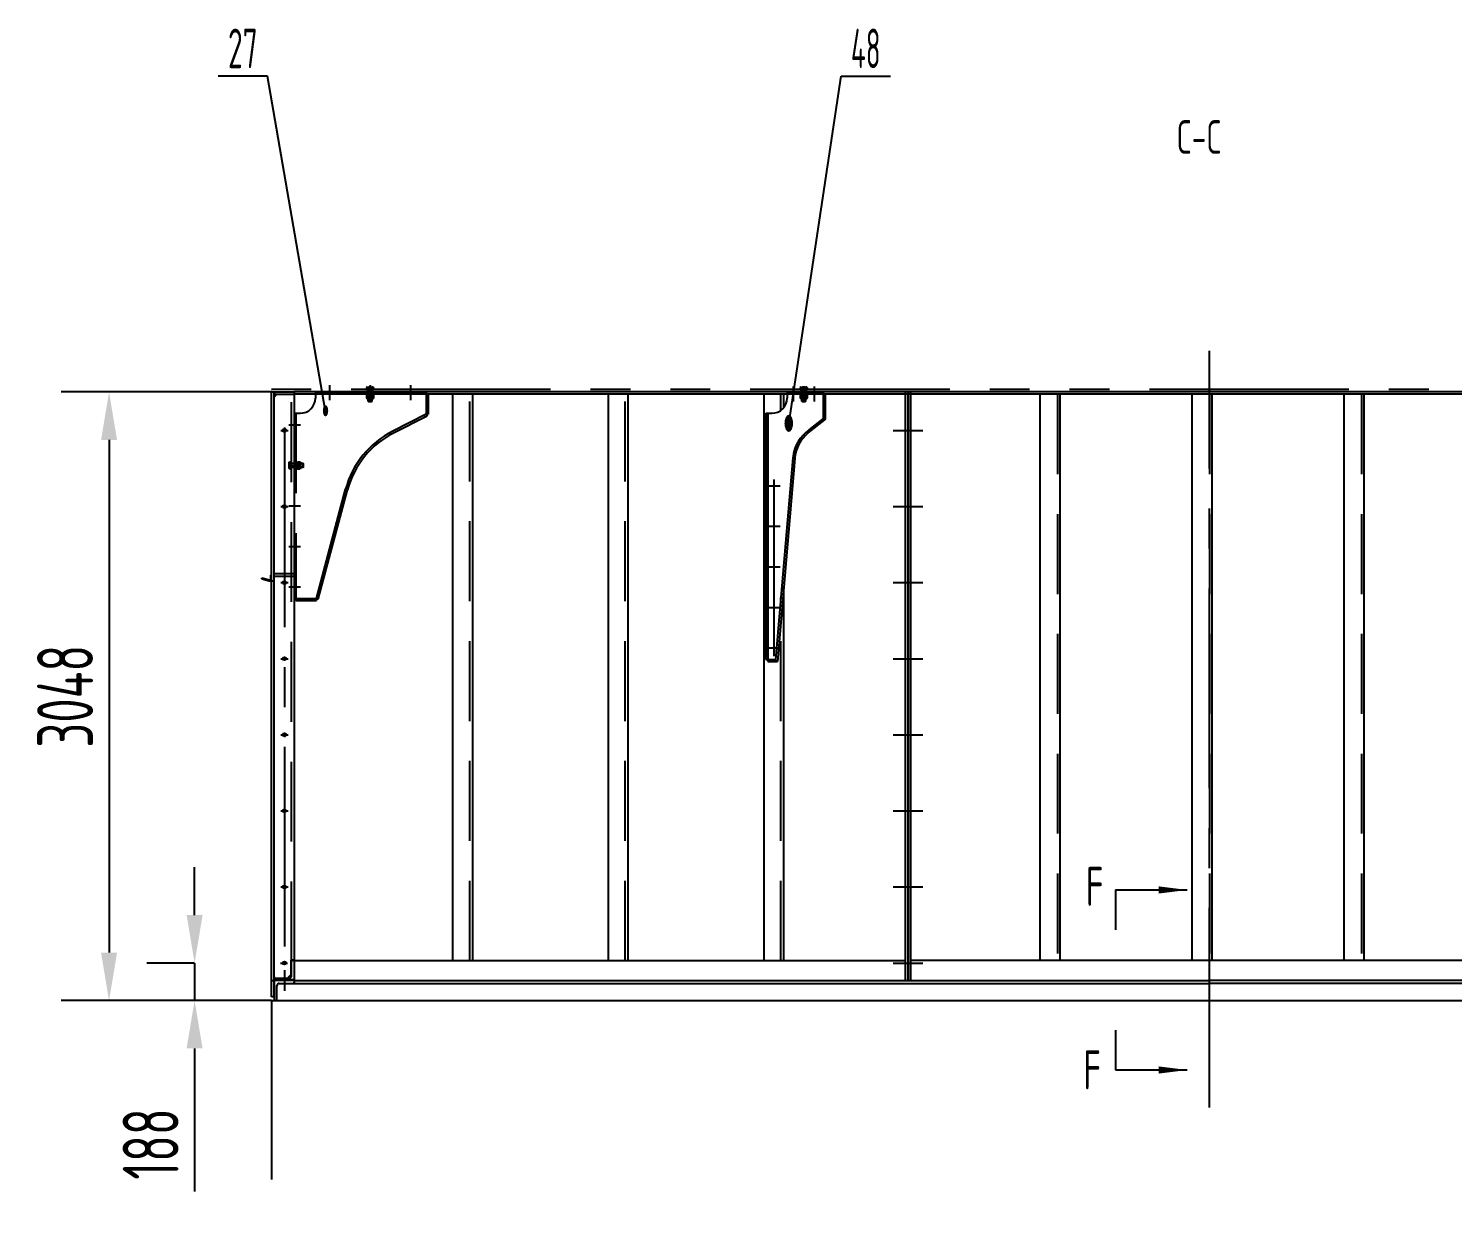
# Model space of a CAD drawing. Header units: millimetres. Extents: x 0 to 33600, y -915 to 23760.
# Drawn here: x 19455 to 26590, y 9509 to 15414 of the extents above; entities that cross this region are included whole.
import ezdxf
from ezdxf.enums import TextEntityAlignment as Align

# ---------------------------------------------------------------- set-up
doc = ezdxf.new("R2010")
doc.units = ezdxf.units.MM
doc.header["$LTSCALE"] = 800
for name, pattern in [('F', [0.75, 0.5, -0.25]), ('G', [2, 1.25, -0.25, 0.25, -0.25]), ('K', [2.5, 1.25, -0.25, 0.25, -0.25, 0.25, -0.25])]:
    doc.linetypes.add(name, pattern=pattern)
for name, color, linetype in [('01', 7, 'Continuous'), ('02', 1, 'Continuous'), ('04', 2, 'F'), ('05', 4, 'G'), ('07', 6, 'K'), ('08', 1, 'Continuous'), ('11', 3, 'Continuous')]:
    doc.layers.add(name, color=color, linetype=linetype)
doc.styles.get("Standard").update_dxf_attribs({"font": 'isocp', "width": 0.707, "bigfont": 'intecad.shx'})
doc.dimstyles.new('INTE', dxfattribs={"dimscale": 80, "dimtxt": 3.5, "dimasz": 3, "dimexe": 3, "dimexo": 0, "dimgap": 1, "dimtad": 1, "dimdec": 0, "dimdsep": 46, "dimtxsty": 'Standard', "dimcen": 0, "dimclrd": 1, "dimclre": 1, "dimclrt": 3, "dimadec": 0, "dimazin": 0, "dimtfac": 1, "dimtdec": 0, "dimtmove": 0, "dimatfit": 0, "dimfxl": 1, "dimarcsym": 0})

# ---------------------------------------------------------------- blocks, each defined once
blk = doc.blocks.new('*U227')
at = {"layer": '01'}
for p, q in [((0, 100), (0, 0)), ((0, 100), (9.4, 100)), ((14, 26), (14, 95.4)), ((0, 0), (100, 0)), ((98.5, 14), (26, 14)), ((100, 0), (100, 12.5))]:
    blk.add_line(p, q, dxfattribs=at)
for centre, radius, start, end in [((9.4, 95.4), 4.62, 0.26213, 90), ((26, 26), 12, 180, 269.87822), ((98.5, 12.5), 1.52, 0, 90)]:
    blk.add_arc(centre, radius, start, end, dxfattribs=at)
blk = doc.blocks.new('*D228')
at = {"layer": '08', "color": 1, "lineweight": -2}
for p, q in [((20673, 13593.6), (19618.3, 13593.6)), ((19858.3, 13353.6), (19858.3, 10785.6)), ((20673, 10545.6), (19618.3, 10545.6))]:
    blk.add_line(p, q, dxfattribs=at)
at = {"layer": '08', "color": 1}
for points in [[(19818.3, 13353.6), (19898.3, 13353.6), (19858.3, 13593.6)], [(19818.3, 10785.6), (19898.3, 10785.6), (19858.3, 10545.6)]]:
    blk.add_solid(points, dxfattribs=at)
at = {"layer": 'Defpoints', "color": 0}
for p in [(20673, 13593.6), (19858.3, 10545.6), (20673, 10545.6)]:
    blk.add_point(p, dxfattribs=at)
at = {"layer": '08', "color": 3, "insert": (19638.3, 12069.6), "char_height": 280, "attachment_point": 5, "rotation": 90}
blk.add_mtext('3048', dxfattribs=at)
blk = doc.blocks.new('*D229')
at = {"layer": '08', "color": 1, "lineweight": -2}
for p, q in [((20286.9, 10973.6), (20286.9, 11213.6)), ((20286.9, 10733.6), (20046.9, 10733.6)), ((20286.9, 10733.6), (20286.9, 10545.6)), ((20461.9, 10545.6), (20046.9, 10545.6)), ((20286.9, 10305.6), (20286.9, 9588.9))]:
    blk.add_line(p, q, dxfattribs=at)
at = {"layer": '08', "color": 1}
for points in [[(20246.9, 10973.6), (20326.9, 10973.6), (20286.9, 10733.6)], [(20246.9, 10305.6), (20326.9, 10305.6), (20286.9, 10545.6)]]:
    blk.add_solid(points, dxfattribs=at)
at = {"layer": 'Defpoints', "color": 0}
for p in [(20286.9, 10733.6), (20286.9, 10545.6), (20461.9, 10545.6)]:
    blk.add_point(p, dxfattribs=at)
at = {"layer": '08', "color": 3, "insert": (20066.9, 9827.3), "char_height": 280, "attachment_point": 5, "rotation": 90}
blk.add_mtext('188', dxfattribs=at)
blk = doc.blocks.new('222')
at = {"ltscale": 0.5}
blk.add_line((18737.2, 10943.2), (19293.2, 10943.2), dxfattribs=at)
for p, q in [((19293.2, 10943.2), (19293.2, 10831.2)), ((19293.2, 10933.2), (19303.2, 10933.2)), ((19303.2, 10933.2), (19303.2, 10831.2)), ((18630.2, 10836.2), (18630.2, 9908.2)), ((19293.2, 10831.2), (19124.8, 10746.1)), ((19297.7, 10822.2), (19129.4, 10737.2)), ((19281.6, 10825.3), (19286.1, 10816.4)), ((19293.2, 10831.2), (19297.7, 10822.2)), ((19293.2, 10831.2), (19303.2, 10831.2)), ((18742.2, 9908.2), (18888.9, 10455.9)), ((18751.9, 9905.6), (18898.6, 10453.3)), ((18745.6, 9920.7), (18755.2, 9918.1)), ((18630.2, 9908.2), (18742.2, 9908.2)), ((18640.2, 9908.2), (18640.2, 9898.2)), ((18640.2, 9898.2), (18742.2, 9898.2)), ((18742.2, 9908.2), (18751.8, 9905.6)), ((18742.2, 9898.2), (18742.2, 9908.2))]:
    blk.add_line(p, q)
for radius in [458, 448]:
    blk.add_arc((19331.3, 10337.3), radius, 116.7978, 165)
at = {"layer": '01', "color": 7, "linetype": 'Continuous'}
blk.add_line((18737.2, 10943.2), (18737.2, 10912.2), dxfattribs=at)
at = {"layer": '01'}
blk.add_line((18630.2, 10836.2), (18661.2, 10836.2), dxfattribs=at)
blk.add_arc((18661.2, 10912.2), 76, 270, 0, dxfattribs=at)
at = {"layer": '04', "color": 2, "linetype": 'F', "ltscale": 0.5}
blk.add_line((18737.2, 10933.2), (19293.2, 10933.2), dxfattribs=at)
at = {"layer": '04', "color": 2, "linetype": 'F'}
blk.add_line((18640.2, 10836.2), (18640.2, 9908.2), dxfattribs=at)
at = {"layer": '05', "color": 4, "linetype": 'G'}
for p, q in [((18808.2, 10977), (18808.2, 10902.6)), ((19011.2, 10977), (19011.2, 10902.6)), ((19214.2, 10977), (19214.2, 10902.6)), ((18604.1, 10778.2), (18663.3, 10778.2)), ((18604.1, 10575.2), (18663.3, 10575.2)), ((18604.1, 10372.2), (18663.3, 10372.2)), ((18604.1, 10169.2), (18663.3, 10169.2)), ((18604.1, 9966.2), (18663.3, 9966.2))]:
    blk.add_line(p, q, dxfattribs=at)
blk = doc.blocks.new('224')
at = {"ltscale": 1.2}
for p, q in [((20890.9, 7101.5), (21071.8, 7101.5)), ((21071.8, 7101.5), (21071.8, 6967.5)), ((21071.8, 7091.5), (21081.8, 7091.5)), ((21081.8, 7091.5), (21081.8, 6965.6)), ((20783.9, 6994.5), (20783.9, 5761.5)), ((20783.9, 5761.5), (20833.6, 5761.5)), ((20793.9, 5761.5), (20793.9, 5751.5)), ((20793.9, 5751.5), (20842.8, 5751.5))]:
    blk.add_line(p, q, dxfattribs=at)
at = {"layer": '01', "color": 7, "linetype": 'Continuous', "ltscale": 1.2}
for p, q in [((20890.9, 7101.5), (20890.9, 7070.5)), ((20890.9, 7091.5), (21071.8, 7091.5)), ((20793.9, 6994.5), (20793.9, 5761.5))]:
    blk.add_line(p, q, dxfattribs=at)
at = {"layer": '01', "ltscale": 1.2}
blk.add_line((20783.9, 6994.5), (20814.9, 6994.5), dxfattribs=at)
at = {"layer": '01'}
for p, q in [((20997.3, 6896.3), (21079.9, 6961.7)), ((21001.3, 6911.7), (21071.8, 6967.5)), ((21071.8, 6967.5), (21081.8, 6967.5)), ((20919.7, 6771.2), (20833.6, 5761.5)), ((20929.6, 6770.4), (20842.8, 5751.5)), ((20833.8, 5761.5), (20833.8, 5751.5))]:
    blk.add_line(p, q, dxfattribs=at)
at = {"layer": '01', "ltscale": 1.2}
for centre, radius, start in [((20814.9, 7070.5), 76, 270), ((21076.8, 6965.6), 5, 308.36266)]:
    blk.add_arc(centre, radius, start, 0, dxfattribs=at)
at = {"layer": '01'}
for radius, start in [(190, 124.52451), (180, 128.36266)]:
    blk.add_arc((21109, 6755.1), radius, start, 175.12939, dxfattribs=at)
at = {"layer": '05', "color": 4, "linetype": 'G', "ltscale": 1.2}
for p, q in [((20921.6, 7128.6), (20921.6, 7054.2)), ((20974.2, 7128.6), (20974.2, 7054.2)), ((21026.7, 7128.6), (21026.7, 7054.2))]:
    blk.add_line(p, q, dxfattribs=at)

msp = doc.modelspace()

# ---------------------------------------------------------------- hatches: boundary and pattern name
at = {"layer": '02', "linetype": 'Continuous'}
for points in [[(20693, 13593.6), (20685, 13593.6), (20685, 13585.6)], [(20693, 13581.6), (20685, 13581.6), (20685, 13573.6)]]:
    msp.add_hatch(color=1, dxfattribs=at).paths.add_polyline_path(points)
h = msp.add_hatch(dxfattribs=at)
h.set_pattern_fill('_USER', color=1, scale=0.5, angle=45, style=0, double=1, pattern_type=0)
h.set_pattern_definition([(45, (7687.70077, 3040.10523), (-0.35355339, 0.35355339), []), (135, (7687.70077, 3040.10523), (-0.35355339, -0.35355339), [])])
h.paths.add_polyline_path([(20685, 10663.6), (20685, 10656.1, -0.414214), (20686.5, 10657.6), (20691, 10657.6)])

# ---------------------------------------------------------------- linework, layer by layer
for p, q in [((20673, 10564.6), (20673, 13593.6)), ((20685, 10564.6), (20685, 13593.6)), ((20685, 13569.6), (20697, 13581.6)), ((20785, 13593.6), (20785, 10745.6)), ((29959, 13593.6), (20785, 13593.6)), ((29959, 13581.6), (20785, 13581.6)), ((24521.7, 13581.6), (24521.7, 10748.6)), ((24621.7, 13581.6), (24621.7, 10745.6)), ((25283.7, 13581.6), (25283.7, 10748.6)), ((25383.7, 13581.6), (25383.7, 10745.6)), ((26045.7, 13581.6), (26045.7, 10748.6)), ((26145.7, 13581.6), (26145.7, 10745.6)), ((20623, 12658.2), (20624.1, 12662.5)), ((20623, 12658.2), (20661, 12648)), ((20624.1, 12662.5), (20662.2, 12652.3)), ((20785, 10745.6), (23849.7, 10745.6)), ((26890.3, 10745.6), (23876.4, 10745.6)), ((24521.7, 10748.6), (24621.7, 10748.6)), ((20685, 10564.6), (20673, 10564.6))]:
    msp.add_line(p, q)
for centre in [(20737, 13400.6), (20737, 13019.6), (20737, 12638.6), (20737, 12257.6), (20737, 11876.6), (20737, 11495.6), (20737, 11114.6), (20737, 10733.6)]:
    msp.add_circle(centre, 8)
at = {"layer": '01'}
for p, q in [((20673, 13593.6), (20785, 13593.6)), ((20685, 13581.6), (20785, 13581.6)), ((21152, 13618.1), (21148.7, 13616.2)), ((21148.7, 13616.2), (21148.7, 13605.6)), ((21148.7, 13605.6), (21183.3, 13605.6)), ((21152, 13618.1), (21180, 13618.1)), ((21156, 13583.6), (21156, 13605.6)), ((21157.3, 13616.2), (21157.3, 13605.6)), ((21174.6, 13616.2), (21174.6, 13605.6)), ((21176, 13583.6), (21176, 13605.6)), ((21180, 13618.1), (21183.3, 13616.2)), ((21183.3, 13616.2), (21183.3, 13605.6)), ((21581.5, 10745.6), (21581.5, 13581.6)), ((21680.2, 10745.6), (21680.2, 13581.6)), ((22361, 10745.6), (22361, 13581.6)), ((22459.7, 10745.6), (22459.7, 13581.6)), ((23140.5, 10745.6), (23140.5, 13581.6)), ((23239.2, 13515.7), (23239.2, 13581.6)), ((23324.7, 13618.1), (23321.3, 13616.2)), ((23321.3, 13616.2), (23321.3, 13605.6)), ((23321.3, 13605.6), (23356, 13605.6)), ((23324.7, 13618.1), (23352.7, 13618.1)), ((23328.7, 13583.6), (23328.7, 13605.6)), ((23330, 13616.2), (23330, 13605.6)), ((23347.3, 13616.2), (23347.3, 13605.6)), ((23348.7, 13583.6), (23348.7, 13605.6)), ((23352.7, 13618.1), (23356, 13616.2)), ((23356, 13616.2), (23356, 13605.6)), ((23849.7, 10645.6), (23849.7, 13593.6)), ((23861.6, 10645.6), (23861.6, 13593.6)), ((23864.5, 10645.6), (23864.5, 13593.6)), ((23876.4, 10645.6), (23876.4, 13593.6)), ((20760.5, 13239.6), (20762.4, 13243)), ((20760.5, 13211.6), (20760.5, 13239.6)), ((20760.5, 13211.6), (20762.4, 13208.3)), ((20762.4, 13243), (20773, 13243)), ((20762.4, 13234.3), (20773, 13234.3)), ((20762.4, 13217), (20773, 13217)), ((20762.4, 13208.3), (20773, 13208.3)), ((20773, 13208.3), (20773, 13243)), ((20795, 13235.6), (20773, 13235.6)), ((20795, 13215.6), (20773, 13215.6)), ((20668.5, 12657.1), (20668.5, 12676.6)), ((20673, 12676.6), (20668.5, 12676.6)), ((23239.2, 10745.6), (23239.2, 12617.8)), ((24900.9, 11099.5), (24900.9, 10899.5)), ((20785, 10745.6), (20785, 10645.6)), ((20685, 10645.6), (20685, 10656.1)), ((20685, 10651.6), (20785, 10651.6)), ((20785, 10645.6), (20685, 10645.6)), ((20780.4, 10631.6), (25372, 10631.6)), ((20785, 10645.6), (25372, 10645.6)), ((29959, 10645.6), (25372, 10645.6)), ((29963.6, 10631.6), (25372, 10631.6)), ((20685, 10545.6), (30059, 10545.6)), ((24900.9, 10397.9), (24900.9, 10197.9))]:
    msp.add_line(p, q, dxfattribs=at)
at = {"layer": '01', "color": 7, "linetype": 'Continuous'}
for radius, start, end in [(9.5, 255, 301.75686), (5, 255, 0), (9.5, 301.75686, 0)]:
    msp.add_arc((20663.5, 12657.1), radius, start, end, dxfattribs=at)
at = {"layer": '01'}
msp.add_arc((20686.5, 10656.1), 1.52, 90, 180, dxfattribs=at)
for points in [[(21150.3, 13617.2), (21153, 13618.1), (21157.3, 13616.2)], [(21174.6, 13616.2), (21166, 13618.1), (21157.3, 13616.2)], [(21181.6, 13617.2), (21179, 13618.1), (21174.6, 13616.2)], [(23323, 13617.2), (23325.7, 13618.1), (23330, 13616.2)], [(23347.3, 13616.2), (23338.7, 13618.1), (23330, 13616.2)], [(23354.3, 13617.2), (23351.7, 13618.1), (23347.3, 13616.2)], [(20761.4, 13241.3), (20760.5, 13238.6), (20762.4, 13234.3)], [(20761.4, 13210), (20760.5, 13212.7), (20762.4, 13217)], [(20762.4, 13234.3), (20760.5, 13225.6), (20762.4, 13217)]]:
    msp.add_spline(points, degree=3, dxfattribs=at)
at = {"layer": '02'}
for p, q in [((20652.7, 15174.9), (20404.7, 15174.9)), ((20942.9, 13495.6), (20652.7, 15174.9)), ((23264.1, 13432), (23525.8, 15174.9)), ((23525.8, 15174.9), (23773.8, 15174.9)), ((24900.9, 11099.5), (25260.9, 11099.5)), ((24900.9, 10197.9), (25260.9, 10197.9))]:
    msp.add_line(p, q, dxfattribs=at)
at = {"layer": '02', "color": 1, "linetype": 'Continuous'}
for p, q in [((20685, 13585.6), (20693, 13593.6)), ((20685, 13573.6), (20693, 13581.6)), ((20685, 10663.6), (20691, 10657.6))]:
    msp.add_line(p, q, dxfattribs=at)
at = {"layer": '02'}
for points in [[(25260.9, 11099.5, 0, 36, 0), (25116.9, 11099.5, 0, 0, 0)], [(25260.9, 10197.9, 0, 36, 0), (25116.9, 10197.9, 0, 0, 0)]]:
    msp.add_lwpolyline(points, format="xyseb", dxfattribs=at)
at = {"layer": '04', "color": 2, "linetype": 'F'}
for p, q in [((20773, 10741.7), (20773, 13581.6)), ((21152, 13578.6), (21148.7, 13576.7)), ((21148.7, 13576.7), (21148.7, 13562.6)), ((21152, 13560.6), (21148.7, 13562.6)), ((21150.9, 13578.6), (21150.9, 13583.6)), ((21150.9, 13578.6), (21181.1, 13578.6)), ((21152, 13560.6), (21180, 13560.6)), ((21156, 13547.6), (21156, 13560.6)), ((21157.3, 13576.7), (21157.3, 13562.6)), ((21158, 13545.6), (21158, 13560.6)), ((21166, 13578.6), (21163.1, 13583.6)), ((21166, 13583.6), (21168.9, 13578.6)), ((21174, 13545.6), (21174, 13560.6)), ((21174.6, 13576.7), (21174.6, 13562.6)), ((21176, 13547.6), (21176, 13560.6)), ((21180, 13578.6), (21183.3, 13576.7)), ((21180, 13560.6), (21183.3, 13562.6)), ((21181.1, 13578.6), (21181.1, 13583.6)), ((21183.3, 13576.7), (21183.3, 13562.6)), ((21665.5, 10745.6), (21665.5, 13581.6)), ((22445, 10745.6), (22445, 13581.6)), ((23224.5, 13501.5), (23224.5, 13581.6)), ((23324.7, 13578.6), (23321.3, 13576.7)), ((23321.3, 13576.7), (23321.3, 13562.6)), ((23324.7, 13560.6), (23321.3, 13562.6)), ((23323.6, 13578.6), (23323.6, 13583.6)), ((23323.6, 13578.6), (23353.8, 13578.6)), ((23324.7, 13560.6), (23352.7, 13560.6)), ((23328.7, 13547.6), (23328.7, 13560.6)), ((23330, 13576.7), (23330, 13562.6)), ((23330.7, 13545.6), (23330.7, 13560.6)), ((23338.7, 13578.6), (23335.8, 13583.6)), ((23338.7, 13583.6), (23341.6, 13578.6)), ((23346.7, 13545.6), (23346.7, 13560.6)), ((23347.3, 13576.7), (23347.3, 13562.6)), ((23348.7, 13547.6), (23348.7, 13560.6)), ((23352.7, 13578.6), (23356, 13576.7)), ((23352.7, 13560.6), (23356, 13562.6)), ((23353.8, 13578.6), (23353.8, 13583.6)), ((23356, 13576.7), (23356, 13562.6)), ((24609.7, 13581.6), (24609.7, 10745.6)), ((25371.7, 13581.6), (25371.7, 10745.6)), ((26133.7, 13581.6), (26133.7, 10745.6)), ((21158, 13545.6), (21156, 13547.6)), ((21156, 13547.6), (21176, 13547.6)), ((21158, 13545.6), (21174, 13545.6)), ((21176, 13547.6), (21174, 13545.6)), ((23330.7, 13545.6), (23328.7, 13547.6)), ((23328.7, 13547.6), (23348.7, 13547.6)), ((23330.7, 13545.6), (23346.7, 13545.6)), ((23348.7, 13547.6), (23346.7, 13545.6)), ((20800, 13240.7), (20795, 13240.7)), ((20795, 13225.6), (20800, 13228.5)), ((20800, 13225.6), (20795, 13222.8)), ((20800, 13210.5), (20795, 13210.5)), ((20800, 13239.6), (20801.9, 13243)), ((20800, 13210.5), (20800, 13240.7)), ((20800, 13211.6), (20801.9, 13208.3)), ((20801.9, 13243), (20816.1, 13243)), ((20801.9, 13234.3), (20816.1, 13234.3)), ((20801.9, 13217), (20816.1, 13217)), ((20801.9, 13208.3), (20816.1, 13208.3)), ((20818, 13239.6), (20816.1, 13243)), ((20818, 13211.6), (20816.1, 13208.3)), ((20818, 13211.6), (20818, 13239.6)), ((20831, 13235.6), (20818, 13235.6)), ((20833, 13233.6), (20818, 13233.6)), ((20833, 13217.6), (20818, 13217.6)), ((20831, 13215.6), (20818, 13215.6)), ((20831, 13215.6), (20831, 13235.6)), ((20831, 13235.6), (20833, 13233.6)), ((20833, 13217.6), (20831, 13215.6)), ((20833, 13217.6), (20833, 13233.6)), ((20685, 12645.6), (20673, 12645.6)), ((20685, 12683.6), (20785, 12683.6)), ((20685, 12671.6), (20785, 12671.6)), ((23224.5, 10745.6), (23224.5, 12563.1)), ((20785, 10748.6), (20771, 10748.6)), ((20771, 10676.6), (20771, 10748.6)), ((20773, 10669.6), (20773, 10741.7)), ((20785, 10745.6), (20776.9, 10745.6)), ((20686.5, 10657.6), (20761, 10657.6)), ((20726, 10657.6), (20726, 10645.6)), ((20748, 10657.6), (20748, 10645.6)), ((20752, 10657.6), (20771, 10676.6))]:
    msp.add_line(p, q, dxfattribs=at)
at = {"layer": '04'}
msp.add_line((20673, 10645.6), (20685, 10645.6), dxfattribs=at)
at = {"layer": '04', "color": 2, "linetype": 'F'}
for centre, radius, start, end in [((20776.9, 10741.7), 3.96, 90, 179.73787), ((20761, 10669.6), 12, 270.12178, 0)]:
    msp.add_arc(centre, radius, start, end, dxfattribs=at)
for points in [[(21150.3, 13577.7), (21153, 13578.6), (21157.3, 13576.7)], [(21150.3, 13561.6), (21153, 13560.6), (21157.3, 13562.6)], [(21174.6, 13576.7), (21166, 13578.6), (21157.3, 13576.7)], [(21174.6, 13562.6), (21166, 13560.6), (21157.3, 13562.6)], [(21181.6, 13577.7), (21179, 13578.6), (21174.6, 13576.7)], [(21181.6, 13561.6), (21179, 13560.6), (21174.6, 13562.6)], [(23323, 13577.7), (23325.7, 13578.6), (23330, 13576.7)], [(23323, 13561.6), (23325.7, 13560.6), (23330, 13562.6)], [(23347.3, 13576.7), (23338.7, 13578.6), (23330, 13576.7)], [(23347.3, 13562.6), (23338.7, 13560.6), (23330, 13562.6)], [(23354.3, 13577.7), (23351.7, 13578.6), (23347.3, 13576.7)], [(23354.3, 13561.6), (23351.7, 13560.6), (23347.3, 13562.6)], [(20800.9, 13241.3), (20800, 13238.6), (20801.9, 13234.3)], [(20800.9, 13210), (20800, 13212.7), (20801.9, 13217)], [(20801.9, 13234.3), (20800, 13225.6), (20801.9, 13217)], [(20817, 13241.3), (20818, 13238.6), (20816.1, 13234.3)], [(20816.1, 13234.3), (20818, 13225.6), (20816.1, 13217)], [(20817, 13210), (20818, 13212.7), (20816.1, 13217)]]:
    msp.add_spline(points, degree=3, dxfattribs=at)
at = {"layer": '05', "color": 4, "linetype": 'G'}
for p, q in [((25372, 10009.3), (25372, 13799.5)), ((20737, 13415.7), (20737, 10710.8)), ((20719.5, 13400.6), (20755, 13400.6)), ((23786.9, 13400.6), (23936.2, 13400.6)), ((23190.9, 12271.1), (23190.9, 13155.1)), ((23161.3, 13123.6), (23220.5, 13123.6)), ((20719.5, 13019.6), (20755, 13019.6)), ((23786.9, 13019.6), (23936.2, 13019.6)), ((23161.3, 12920.6), (23220.5, 12920.6)), ((23161.3, 12717.6), (23220.5, 12717.6)), ((20719.5, 12638.6), (20755, 12638.6)), ((23786.9, 12638.6), (23936.2, 12638.6)), ((23161.3, 12514.6), (23220.5, 12514.6)), ((23161.3, 12311.6), (23220.5, 12311.6)), ((20719.5, 12257.6), (20755, 12257.6)), ((23786.9, 12257.6), (23936.2, 12257.6)), ((20719.5, 11876.6), (20755, 11876.6)), ((23786.9, 11876.6), (23936.2, 11876.6)), ((20719.5, 11495.6), (20755, 11495.6)), ((23786.9, 11495.6), (23936.2, 11495.6)), ((20719.5, 11114.6), (20755, 11114.6)), ((23786.9, 11114.6), (23936.2, 11114.6)), ((20717.5, 10733.6), (20753, 10733.6)), ((23786.9, 10733.6), (23936.2, 10733.6)), ((20737, 10698.1), (20737, 10594.6))]:
    msp.add_line(p, q, dxfattribs=at)
at = {"layer": '07', "color": 6, "linetype": 'K'}
for p, q in [((30071, 13605.6), (20673, 13605.6)), ((20673, 10545.6), (30071, 10545.6)), ((20673, 10545.6), (20673, 9649.1))]:
    msp.add_line(p, q, dxfattribs=at)

# ---------------------------------------------------------------- block references
at = {"layer": '01'}
for name, p in [('222', (2154.8, 2650.5)), ('224', (2364.5, 6492.1))]:
    msp.add_blockref(name, p, dxfattribs=at)
at = {"layer": '04', "rotation": 270}
msp.add_blockref('*U227', (20685, 10645.6), dxfattribs=at)

# ---------------------------------------------------------------- texts
at = {"layer": '02', "width": 0.605172}
for height, p, p2 in [(50, (20927.9, 13470.6), (20957.9, 13470.6)), (80, (23240.1, 13392), (23288.1, 13392))]:
    msp.add_text('●', height=height, dxfattribs=at).set_placement(p, p2, align=Align.FIT)
at = {"layer": '11'}
for s, width, p, p2 in [('27', 0.601243, (20454.3, 15214.9), (20603.1, 15214.9)), ('48', 0.556706, (23575.4, 15214.9), (23724.2, 15214.9))]:
    msp.add_text(s, height=197.99, dxfattribs=dict(at, width=width)).set_placement(p, p2, align=Align.FIT)
at = {"layer": '11', "width": 0.707}
for s, height, p in [('C-C', 168, (25206.6, 14735.9)), ('F', 196, (24752.2, 10960.4)), ('F', 196, (24739.5, 10041.6))]:
    msp.add_text(s, height=height, dxfattribs=at).set_placement(p, align=Align.BOTTOM_LEFT)

# ---------------------------------------------------------------- dimensions: what is measured, and where the dimension line sits
at = {"layer": '08'}
for base, p1, p2, picture, middle in [((19858.3, 10545.6), (20673, 13593.6), (20673, 10545.6), '*D228', (19638.3, 12069.6)), ((20286.9, 10545.6), (20286.9, 10733.6), (20461.9, 10545.6), '*D229', (20066.9, 9827.3))]:
    dim = msp.add_linear_dim(base=base, p1=p1, p2=p2, angle=90, dimstyle='INTE', dxfattribs=at)
    dim.commit()
    dim.dimension.update_dxf_attribs({"geometry": picture, "text_midpoint": middle})

doc.saveas('drawing.dxf')
